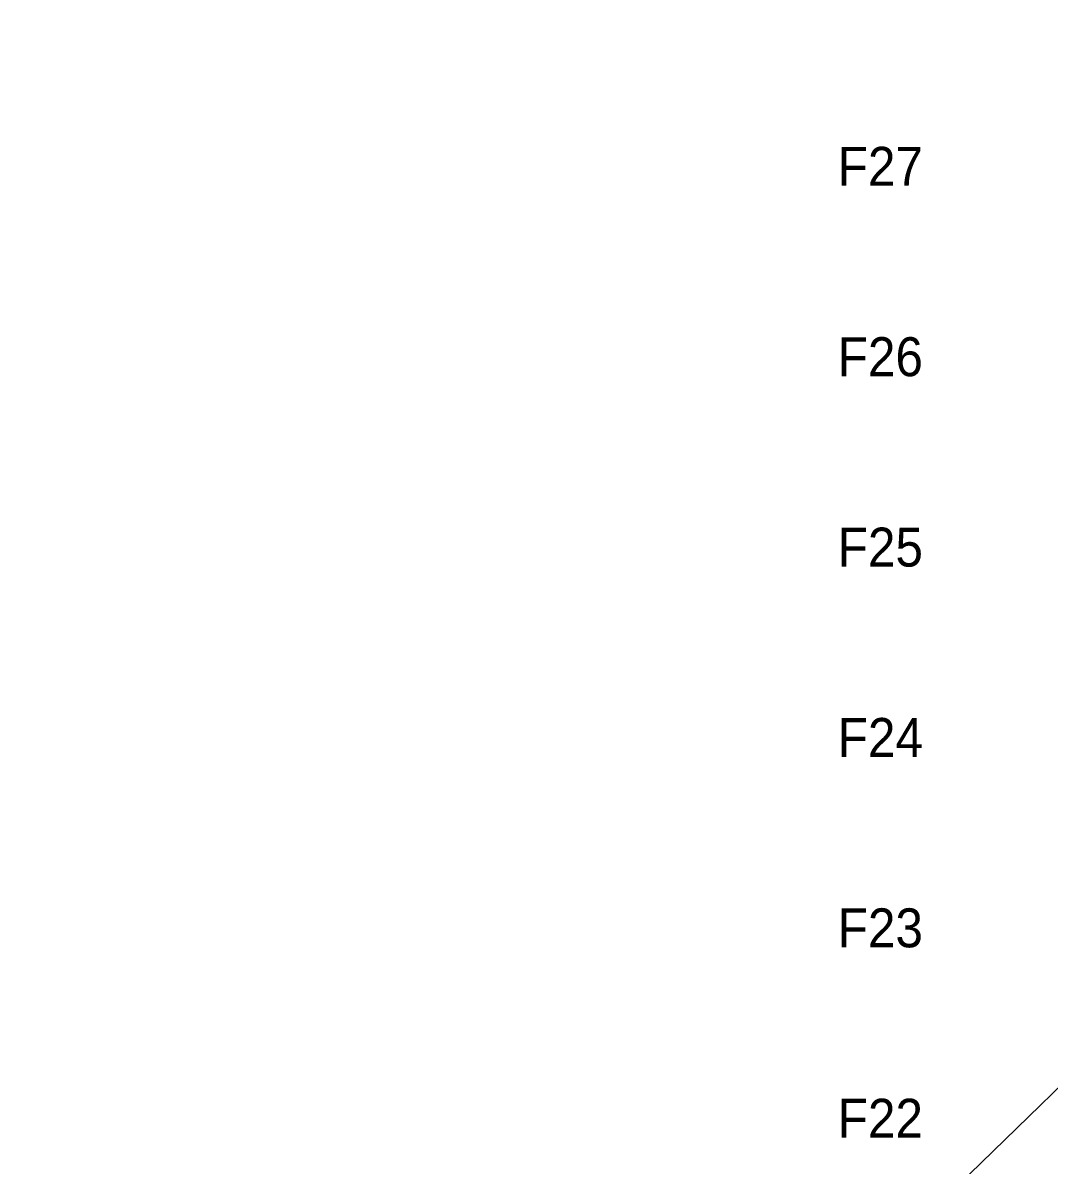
# Model space of a CAD drawing. Header units: millimetres. Extents: x 49323 to 406889, y -6102 to 181761.
# Drawn here: x 144207 to 167928, y 111022 to 137422 of the extents above; entities that cross this region are included whole.
import ezdxf

# ---------------------------------------------------------------- set-up
doc = ezdxf.new("R2010")
doc.units = ezdxf.units.MM
doc.layers.get('0').update_dxf_attribs({"lineweight": 20})
doc.layers.add('NDC_S_DIM', color=1, linetype='Continuous', lineweight=15)
doc.styles.add('DrawingTitle', font='FRADM.TTF', dxfattribs={"width": 0.95})

msp = doc.modelspace()

# ---------------------------------------------------------------- linework, layer by layer
at = {"layer": 'NDC_S_DIM', "ltscale": 40}
msp.add_lwpolyline([(239091.8, 181761), (49322.6, -2647.5)], dxfattribs=at)

# ---------------------------------------------------------------- texts
at = {"color": 2, "char_height": 900, "width": 4481.166, "attachment_point": 1, "style": 'DrawingTitle'}
for s, insert in [('F27', (163041.4, 134555.9)), ('F26', (163041.4, 130155.9)), ('F25', (163041.4, 125755.9)), ('F24', (163041.4, 121355.9)), ('F23', (163041.4, 116955.9)), ('F22', (163041.4, 112555.9))]:
    msp.add_mtext(s, dxfattribs=dict(at, insert=insert))

doc.saveas('drawing.dxf')
